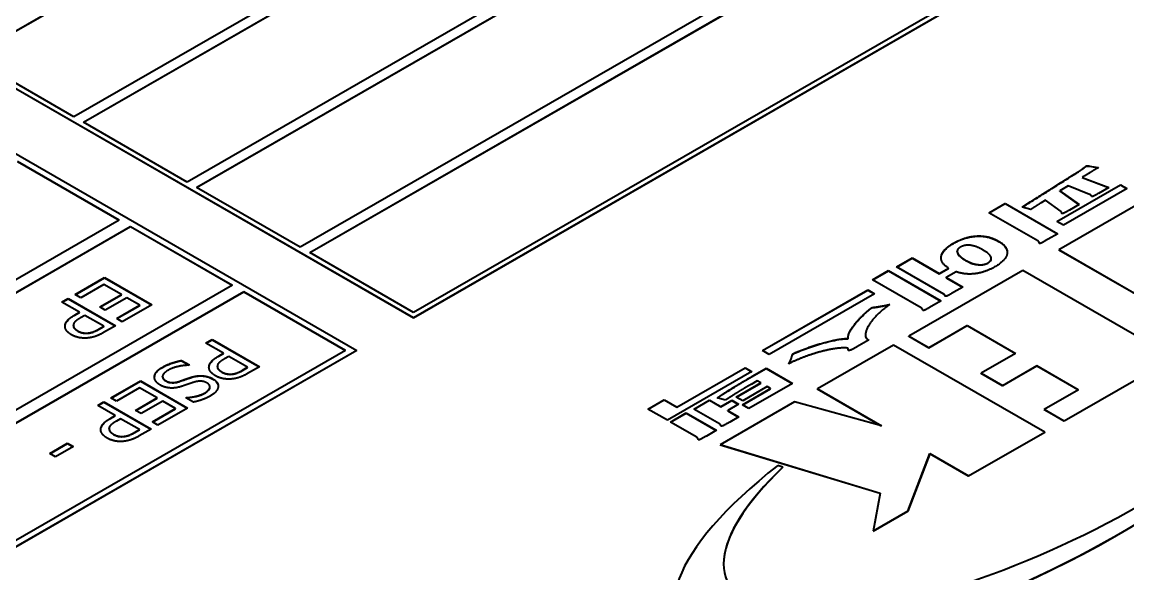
# Model space of a CAD drawing. Header units: millimetres. Extents: x 0 to 1682, y 0 to 1188.
# Drawn here: x 1447.43 to 1464.02, y 1056.52 to 1064.8 of the extents above; entities that cross this region are included whole.
import ezdxf

# ---------------------------------------------------------------- set-up
doc = ezdxf.new("R2010")
doc.units = ezdxf.units.MM
doc.header["$LTSCALE"] = 2
doc.layers.add('가시적인 것(ISO)', color=3, linetype='Continuous', lineweight=40)
doc.layers.add('가시적인 좁은 것(ISO)', color=3, linetype='Continuous', lineweight=35)

msp = doc.modelspace()

# ---------------------------------------------------------------- linework, layer by layer
at = {"layer": '가시적인 것(ISO)'}
for p, q in [((1446.6545, 1064.2718), (1459.241, 1071.5199)), ((1459.241, 1071.5166), (1446.6573, 1064.2701)), ((1460.7966, 1070.624), (1448.2101, 1063.3759)), ((1448.3515, 1063.2945), (1460.938, 1070.5426)), ((1460.938, 1070.5393), (1448.3544, 1063.2929)), ((1462.4937, 1069.6468), (1449.9072, 1062.3987)), ((1450.0486, 1062.3172), (1462.6351, 1069.5653)), ((1462.6351, 1069.562), (1450.0514, 1062.3156)), ((1464.1907, 1068.6695), (1451.6042, 1061.4214)), ((1451.7456, 1061.34), (1464.3321, 1068.588)), ((1464.3321, 1068.5848), (1451.7485, 1061.3383)), ((1453.3013, 1060.3627), (1439.7248, 1068.1809)), ((1453.3013, 1060.3594), (1439.7248, 1068.1776)), ((1438.8763, 1067.6922), (1452.4528, 1059.8741)), ((1465.8878, 1067.6922), (1453.3013, 1060.4441)), ((1466.0292, 1067.6922), (1453.3013, 1060.3627)), ((1466.0292, 1067.6889), (1453.3013, 1060.3594)), ((1448.2101, 1063.3759), (1446.6545, 1064.2718)), ((1449.9072, 1062.3987), (1448.3515, 1063.2945)), ((1447.3616, 1062.7081), (1448.8889, 1061.8286)), ((1448.8861, 1061.827), (1447.3616, 1062.7049)), ((1463.2559, 1062.541), (1463.2559, 1062.5443)), ((1463.3208, 1062.5832), (1463.3208, 1062.5864)), ((1463.4451, 1062.6348), (1463.4451, 1062.6381)), ((1463.4451, 1062.6381), (1463.5742, 1062.6149)), ((1463.4451, 1062.6348), (1463.5699, 1062.6124)), ((1463.3307, 1062.4657), (1463.3307, 1062.469)), ((1463.3307, 1062.469), (1463.7288, 1062.3174)), ((1463.3307, 1062.4657), (1463.7254, 1062.3154)), ((1451.6042, 1061.4214), (1450.0486, 1062.3172)), ((1462.9482, 1061.8082), (1463.904, 1062.3586)), ((1462.9511, 1061.8066), (1463.904, 1062.3553)), ((1463.0724, 1062.3108), (1462.9976, 1062.2648)), ((1462.9976, 1062.2615), (1462.9976, 1062.2648)), ((1462.9976, 1062.2648), (1463.283, 1062.0607)), ((1462.9976, 1062.2615), (1463.2805, 1062.0592)), ((1464.0044, 1062.3008), (1463.0486, 1061.7504)), ((1463.1218, 1062.343), (1463.0724, 1062.3108)), ((1463.4418, 1062.2118), (1463.1218, 1062.343)), ((1463.7288, 1062.3174), (1463.5742, 1062.2283)), ((1463.904, 1062.3553), (1463.904, 1062.3586)), ((1463.904, 1062.3586), (1464.0044, 1062.3008)), ((1463.904, 1062.3553), (1464.0015, 1062.2992)), ((1461.9316, 1061.9389), (1462.175, 1062.0791)), ((1461.9344, 1061.9373), (1462.175, 1062.0759)), ((1462.175, 1062.0759), (1462.175, 1062.0791)), ((1462.175, 1062.0791), (1462.9647, 1061.6244)), ((1462.175, 1062.0759), (1462.9618, 1061.6228)), ((1462.7796, 1062.127), (1462.7171, 1062.0872)), ((1463.014, 1061.956), (1462.7796, 1062.127)), ((1464.1346, 1062.0478), (1462.981, 1061.3835)), ((1463.283, 1062.0607), (1463.1399, 1061.9782)), ((1462.6661, 1061.5159), (1461.9316, 1061.9389)), ((1462.5608, 1061.9877), (1462.4325, 1062.0237)), ((1448.8889, 1061.8286), (1423.0371, 1046.9415)), ((1423.2068, 1046.8438), (1449.0586, 1061.7309)), ((1449.0586, 1061.7276), (1423.2097, 1046.8422)), ((1449.0586, 1061.7276), (1449.0586, 1061.7309)), ((1449.0586, 1061.7309), (1450.586, 1060.8513)), ((1450.5831, 1060.8497), (1449.0586, 1061.7276)), ((1463.0486, 1061.7504), (1462.9482, 1061.8082)), ((1462.9647, 1061.6244), (1462.8183, 1061.5401)), ((1462.981, 1061.3835), (1464.9493, 1060.25)), ((1462.981, 1061.3802), (1462.981, 1061.3835)), ((1453.3013, 1060.4441), (1451.7456, 1061.34)), ((1460.5464, 1061.1261), (1460.78, 1061.2606)), ((1460.5492, 1061.1245), (1460.78, 1061.2574)), ((1460.78, 1061.2574), (1460.78, 1061.2606)), ((1460.78, 1061.2606), (1461.188, 1061.0257)), ((1460.78, 1061.2574), (1461.188, 1061.0224)), ((1461.4567, 1061.357), (1461.4567, 1061.3603)), ((1461.4611, 1061.335), (1461.4611, 1061.3383)), ((1461.967, 1061.2496), (1461.967, 1061.2529)), ((1464.9464, 1060.2484), (1462.981, 1061.3802)), ((1460.1861, 1060.9338), (1460.4246, 1061.0712)), ((1460.1889, 1060.9322), (1460.4246, 1061.0679)), ((1460.4246, 1061.0712), (1461.2143, 1060.6164)), ((1460.4246, 1061.0679), (1460.4246, 1061.0712)), ((1460.4246, 1061.0679), (1461.2115, 1060.6148)), ((1461.2571, 1060.7168), (1460.5464, 1061.1261)), ((1462.4397, 1061.0718), (1460.7311, 1060.0879)), ((1461.188, 1061.0257), (1461.3278, 1061.1062)), ((1461.188, 1061.0224), (1461.3278, 1061.1029)), ((1461.4405, 1061.0546), (1461.2891, 1060.9674)), ((1461.3278, 1061.1029), (1461.3278, 1061.1062)), ((1461.7695, 1061.1574), (1461.7695, 1061.1607)), ((1464.7087, 1059.7651), (1462.4397, 1061.0718)), ((1448.2268, 1060.7111), (1448.6692, 1060.9658)), ((1448.2296, 1060.7094), (1448.6692, 1060.9626)), ((1448.6692, 1060.9658), (1449.3763, 1060.5586)), ((1448.6692, 1060.9626), (1448.6692, 1060.9658)), ((1448.6692, 1060.9626), (1449.3734, 1060.557)), ((1460.9182, 1060.5122), (1460.1861, 1060.9338)), ((1461.188, 1061.0224), (1461.188, 1061.0257)), ((1461.2891, 1060.9641), (1461.2891, 1060.9674)), ((1461.2891, 1060.9674), (1461.54, 1060.8229)), ((1461.2891, 1060.9641), (1461.5372, 1060.8213)), ((1450.586, 1060.8513), (1424.7342, 1045.9643)), ((1424.9039, 1045.8665), (1450.7557, 1060.7536)), ((1450.7557, 1060.7503), (1424.9067, 1045.8649)), ((1448.6589, 1060.8635), (1448.3105, 1060.6629)), ((1448.9213, 1060.7124), (1448.6589, 1060.8635)), ((1450.7557, 1060.7536), (1452.283, 1059.8741)), ((1450.7557, 1060.7503), (1450.7557, 1060.7536)), ((1452.2802, 1059.8724), (1450.7557, 1060.7503)), ((1458.5344, 1059.8727), (1460.1137, 1060.7822)), ((1458.5373, 1059.8711), (1460.1137, 1060.7789)), ((1460.2165, 1060.723), (1458.6372, 1059.8135)), ((1460.1137, 1060.7822), (1460.2165, 1060.723)), ((1460.1137, 1060.7789), (1460.1137, 1060.7822)), ((1460.1137, 1060.7789), (1460.2137, 1060.7214)), ((1461.54, 1060.8229), (1461.4051, 1060.7453)), ((1448.0297, 1060.5976), (1448.1237, 1060.6517)), ((1448.2933, 1060.4458), (1448.0297, 1060.5976)), ((1448.0325, 1060.5959), (1448.1237, 1060.6484)), ((1448.1237, 1060.6517), (1448.8308, 1060.2445)), ((1448.1237, 1060.6484), (1448.1237, 1060.6517)), ((1448.1237, 1060.6484), (1448.8279, 1060.2428)), ((1448.3105, 1060.6629), (1448.2268, 1060.7111)), ((1448.5964, 1060.5253), (1448.9213, 1060.7124)), ((1448.5992, 1060.5237), (1448.9213, 1060.7091)), ((1449.005, 1060.6642), (1448.6801, 1060.4771)), ((1448.8502, 1060.3521), (1449.1986, 1060.5527)), ((1448.9213, 1060.7091), (1448.9213, 1060.7124)), ((1449.3763, 1060.5586), (1448.9339, 1060.3039)), ((1449.1986, 1060.5527), (1449.005, 1060.6642)), ((1449.1986, 1060.5494), (1449.1986, 1060.5527)), ((1461.2143, 1060.6164), (1461.0646, 1060.5302)), ((1448.2136, 1060.3999), (1448.2933, 1060.4458)), ((1448.2136, 1060.3966), (1448.2933, 1060.4425)), ((1448.2933, 1060.4425), (1448.2933, 1060.4458)), ((1448.3735, 1060.3996), (1448.3093, 1060.3626)), ((1448.6554, 1060.2372), (1448.3735, 1060.3996)), ((1448.6801, 1060.4771), (1448.5964, 1060.5253)), ((1448.8531, 1060.3504), (1449.1986, 1060.5494)), ((1460.1738, 1060.5132), (1460.1738, 1060.5165)), ((1448.201, 1060.2504), (1448.201, 1060.2537)), ((1448.201, 1060.2481), (1448.201, 1060.2514)), ((1448.5775, 1060.1923), (1448.6554, 1060.2372)), ((1448.5775, 1060.1891), (1448.6554, 1060.234)), ((1448.8308, 1060.2445), (1448.6531, 1060.1422)), ((1448.6554, 1060.234), (1448.6554, 1060.2372)), ((1448.9339, 1060.3039), (1448.8502, 1060.3521)), ((1453.3013, 1060.3594), (1453.3013, 1060.3627)), ((1461.0318, 1059.9147), (1461.6061, 1060.2454)), ((1461.6061, 1060.2422), (1461.0318, 1059.9114)), ((1461.6061, 1060.2454), (1462.3305, 1059.8283)), ((1461.6061, 1060.2422), (1461.6061, 1060.2454)), ((1462.3276, 1059.8267), (1461.6061, 1060.2422)), ((1460.08, 1060.1063), (1460.08, 1060.1096)), ((1460.7311, 1060.0846), (1460.7311, 1060.0879)), ((1460.7311, 1060.0879), (1461.0318, 1059.9147)), ((1461.0318, 1059.9114), (1460.7311, 1060.0846)), ((1450.1889, 1059.9824), (1450.2829, 1060.0365)), ((1450.4525, 1059.8306), (1450.1889, 1059.9824)), ((1450.1918, 1059.9808), (1450.2829, 1060.0333)), ((1450.2829, 1060.0333), (1450.2829, 1060.0365)), ((1450.2829, 1060.0365), (1450.99, 1059.6293)), ((1450.2829, 1060.0333), (1450.9872, 1059.6277)), ((1460.4997, 1059.9546), (1459.3587, 1059.2975)), ((1459.8209, 1059.8998), (1459.8209, 1059.9031)), ((1459.8225, 1060.0485), (1459.8225, 1060.0518)), ((1460.1277, 1060.0276), (1459.9533, 1059.9272)), ((1462.7687, 1058.648), (1460.4997, 1059.9546)), ((1461.0318, 1059.9114), (1461.0318, 1059.9147)), ((1452.283, 1059.8741), (1426.4312, 1044.987)), ((1452.4528, 1059.8741), (1426.4312, 1044.8893)), ((1452.4528, 1059.8708), (1426.4312, 1044.886)), ((1449.8239, 1059.7201), (1449.8239, 1059.7234)), ((1449.8239, 1059.7234), (1449.942, 1059.6554)), ((1450.3729, 1059.7848), (1450.4525, 1059.8306)), ((1450.3729, 1059.7815), (1450.4525, 1059.8274)), ((1450.4525, 1059.8274), (1450.4525, 1059.8306)), ((1450.5327, 1059.7844), (1450.4686, 1059.7475)), ((1450.8147, 1059.6221), (1450.5327, 1059.7844)), ((1452.4528, 1059.8708), (1452.4528, 1059.8741)), ((1458.6372, 1059.8135), (1458.5344, 1059.8727)), ((1458.9893, 1059.8197), (1458.9893, 1059.823)), ((1462.3305, 1059.8283), (1461.8162, 1059.5322)), ((1463.0602, 1058.8159), (1464.7087, 1059.7651)), ((1464.7087, 1059.7619), (1463.0602, 1058.8126)), ((1449.8239, 1059.7201), (1449.9391, 1059.6538)), ((1449.942, 1059.6554), (1449.9351, 1059.6514)), ((1450.3602, 1059.6353), (1450.3602, 1059.6385)), ((1450.3603, 1059.633), (1450.3603, 1059.6363)), ((1450.7367, 1059.5772), (1450.8147, 1059.6221)), ((1450.7367, 1059.5739), (1450.8147, 1059.6188)), ((1450.99, 1059.6293), (1450.8124, 1059.527)), ((1450.8147, 1059.6188), (1450.8147, 1059.6221)), ((1457.2496, 1059.0249), (1458.2745, 1059.6151)), ((1457.2496, 1059.0216), (1458.2745, 1059.6118)), ((1458.2745, 1059.6118), (1458.2745, 1059.6151)), ((1458.2745, 1059.6151), (1458.3773, 1059.5559)), ((1458.2745, 1059.6118), (1458.3745, 1059.5542)), ((1458.3814, 1059.4853), (1458.5903, 1059.6056)), ((1458.3814, 1059.482), (1458.5903, 1059.6023)), ((1458.5903, 1059.6056), (1458.9843, 1059.3787)), ((1458.5903, 1059.6023), (1458.5903, 1059.6056)), ((1458.5903, 1059.6023), (1458.9815, 1059.3771)), ((1462.1356, 1059.3483), (1462.6498, 1059.6444)), ((1462.6498, 1059.6412), (1462.1356, 1059.3451)), ((1462.6498, 1059.6444), (1463.2737, 1059.2851)), ((1462.6498, 1059.6412), (1462.6498, 1059.6444)), ((1463.2709, 1059.2835), (1462.6498, 1059.6412)), ((1448.7627, 1059.1611), (1449.2051, 1059.4158)), ((1448.7655, 1059.1595), (1449.2051, 1059.4126)), ((1449.2051, 1059.4158), (1449.9122, 1059.0086)), ((1449.2051, 1059.4126), (1449.2051, 1059.4158)), ((1449.2051, 1059.4126), (1449.9093, 1059.007)), ((1449.5388, 1059.4788), (1449.5388, 1059.482)), ((1458.3773, 1059.5559), (1457.1089, 1058.8255)), ((1458.4563, 1059.4175), (1458.3641, 1059.3645)), ((1458.5122, 1059.3853), (1458.4563, 1059.4175)), ((1461.8162, 1059.5322), (1462.1356, 1059.3483)), ((1461.8162, 1059.529), (1461.8162, 1059.5322)), ((1462.1356, 1059.3451), (1461.8162, 1059.529)), ((1449.1947, 1059.3135), (1448.8463, 1059.1129)), ((1449.4572, 1059.1624), (1449.1947, 1059.3135)), ((1450.2473, 1059.325), (1450.2473, 1059.3282)), ((1458.1437, 1059.1731), (1458.5122, 1059.3853)), ((1458.1465, 1059.1715), (1458.5122, 1059.3821)), ((1458.2375, 1059.0585), (1458.6586, 1059.301)), ((1458.6076, 1059.3304), (1458.2391, 1059.1182)), ((1458.2403, 1059.0569), (1458.6586, 1059.2978)), ((1458.9843, 1059.3787), (1458.3329, 1059.0036)), ((1458.5122, 1059.3821), (1458.5122, 1059.3853)), ((1458.6586, 1059.301), (1458.6076, 1059.3304)), ((1458.6586, 1059.2978), (1458.6586, 1059.301)), ((1459.3587, 1059.2975), (1460.3229, 1058.7423)), ((1459.3587, 1059.2943), (1459.3587, 1059.2975)), ((1460.312, 1058.7453), (1459.3587, 1059.2943)), ((1462.1356, 1059.3451), (1462.1356, 1059.3483)), ((1463.2737, 1059.2851), (1462.7595, 1058.989)), ((1448.5656, 1059.0476), (1448.6595, 1059.1017)), ((1448.5684, 1059.0459), (1448.6595, 1059.0984)), ((1448.6595, 1059.0984), (1448.6595, 1059.1017)), ((1448.6595, 1059.1017), (1449.3666, 1058.6945)), ((1448.6595, 1059.0984), (1449.3638, 1058.6929)), ((1448.8463, 1059.1129), (1448.7627, 1059.1611)), ((1449.1323, 1058.9753), (1449.4572, 1059.1624)), ((1449.1351, 1058.9737), (1449.4572, 1059.1591)), ((1449.5408, 1059.1142), (1449.2159, 1058.9271)), ((1449.4572, 1059.1591), (1449.4572, 1059.1624)), ((1449.7345, 1059.0027), (1449.5408, 1059.1142)), ((1449.8898, 1059.1634), (1449.8967, 1059.1674)), ((1450.0021, 1059.0987), (1449.8898, 1059.1634)), ((1449.8927, 1059.1618), (1449.8967, 1059.1641)), ((1449.8967, 1059.1641), (1449.8967, 1059.1674)), ((1456.8169, 1058.9936), (1457.0604, 1059.1338)), ((1456.8198, 1058.992), (1457.0604, 1059.1305)), ((1457.0604, 1059.1305), (1457.0604, 1059.1338)), ((1457.0604, 1059.1338), (1457.2496, 1059.0249)), ((1457.0604, 1059.1305), (1457.2496, 1059.0216)), ((1457.507, 1058.9941), (1457.7423, 1059.1296)), ((1457.5099, 1058.9924), (1457.7423, 1059.1263)), ((1457.7423, 1059.1296), (1457.9117, 1059.032)), ((1457.7423, 1059.1263), (1457.7423, 1059.1296)), ((1457.7423, 1059.1263), (1457.9117, 1059.0287)), ((1457.9825, 1059.1296), (1457.855, 1059.1613)), ((1459.0175, 1059.1011), (1457.9026, 1058.4591)), ((1457.9117, 1059.032), (1458.0746, 1059.1258)), ((1457.9117, 1059.0287), (1458.0746, 1059.1225)), ((1458.1774, 1059.0666), (1458.0146, 1058.9728)), ((1458.0746, 1059.1258), (1458.1774, 1059.0666)), ((1458.0746, 1059.1225), (1458.0746, 1059.1258)), ((1458.0746, 1059.1225), (1458.1746, 1059.0649)), ((1458.2391, 1059.1182), (1458.1437, 1059.1731)), ((1458.3329, 1059.0036), (1458.2375, 1059.0585)), ((1460.3229, 1058.7423), (1459.0175, 1059.1011)), ((1448.8292, 1058.8958), (1448.5656, 1059.0476)), ((1448.7495, 1058.8499), (1448.8292, 1058.8958)), ((1448.8292, 1058.8925), (1448.8292, 1058.8958)), ((1449.2159, 1058.9271), (1449.1323, 1058.9753)), ((1449.3861, 1058.8021), (1449.7345, 1059.0027)), ((1449.389, 1058.8004), (1449.7345, 1058.9994)), ((1449.9122, 1059.0086), (1449.4698, 1058.7539)), ((1449.7345, 1058.9994), (1449.7345, 1059.0027)), ((1457.1089, 1058.8255), (1456.8169, 1058.9936)), ((1457.1542, 1058.7994), (1457.3927, 1058.9368)), ((1457.157, 1058.7978), (1457.3927, 1058.9335)), ((1457.2496, 1059.0216), (1457.2496, 1059.0249)), ((1457.3927, 1058.9335), (1457.3927, 1058.9368)), ((1457.3927, 1058.9368), (1457.8451, 1058.6762)), ((1457.3927, 1058.9335), (1457.8423, 1058.6746)), ((1457.8904, 1058.7733), (1457.507, 1058.9941)), ((1457.9117, 1059.0287), (1457.9117, 1059.032)), ((1458.0146, 1058.9728), (1458.1815, 1058.8766)), ((1458.0146, 1058.9695), (1458.0146, 1058.9728)), ((1458.0146, 1058.9695), (1458.1787, 1058.875)), ((1462.7595, 1058.989), (1463.0602, 1058.8159)), ((1462.7595, 1058.9858), (1462.7595, 1058.989)), ((1463.0602, 1058.8126), (1462.7595, 1058.9858)), ((1448.7495, 1058.8467), (1448.8292, 1058.8925)), ((1448.9094, 1058.8496), (1448.8452, 1058.8126)), ((1449.1913, 1058.6872), (1448.9094, 1058.8496)), ((1449.4698, 1058.7539), (1449.3861, 1058.8021)), ((1457.549, 1058.572), (1457.1542, 1058.7994)), ((1458.1815, 1058.8766), (1458.045, 1058.798)), ((1463.0602, 1058.8126), (1463.0602, 1058.8159)), ((1448.7369, 1058.7004), (1448.7369, 1058.7037)), ((1448.7369, 1058.6982), (1448.7369, 1058.7014)), ((1449.1134, 1058.6424), (1449.1913, 1058.6872)), ((1449.1134, 1058.6391), (1449.1913, 1058.684)), ((1449.3666, 1058.6945), (1449.189, 1058.5922)), ((1449.1913, 1058.684), (1449.1913, 1058.6872)), ((1457.8451, 1058.6762), (1457.6954, 1058.59)), ((1461.6277, 1057.9909), (1462.7687, 1058.648)), ((1462.7687, 1058.6447), (1461.6277, 1057.9876)), ((1462.7687, 1058.6447), (1462.7687, 1058.648)), ((1447.847, 1058.3269), (1448.1146, 1058.481)), ((1447.8498, 1058.3253), (1448.1146, 1058.4777)), ((1448.2006, 1058.4315), (1447.933, 1058.2774)), ((1448.1146, 1058.4777), (1448.1146, 1058.481)), ((1448.1146, 1058.481), (1448.2006, 1058.4315)), ((1448.1146, 1058.4777), (1448.1977, 1058.4299)), ((1457.9026, 1058.4558), (1457.9026, 1058.4591)), ((1457.9026, 1058.4591), (1460.3017, 1057.7336)), ((1460.3011, 1057.7306), (1457.9026, 1058.4558)), ((1447.933, 1058.2774), (1447.847, 1058.3269)), ((1460.7156, 1057.4657), (1461.0455, 1058.3261)), ((1461.0455, 1058.3229), (1460.7156, 1057.4624)), ((1461.0455, 1058.3261), (1461.6277, 1057.9909)), ((1461.0455, 1058.3229), (1461.0455, 1058.3261)), ((1461.6277, 1057.9876), (1461.0455, 1058.3229)), ((1458.8435, 1058.1246), (1458.7641, 1058.1486)), ((1458.8435, 1058.1214), (1458.8435, 1058.1246)), ((1461.6277, 1057.9876), (1461.6277, 1057.9909)), ((1460.3017, 1057.7336), (1460.1936, 1057.1651)), ((1460.1936, 1057.1651), (1460.7156, 1057.4657)), ((1460.7156, 1057.4624), (1460.1936, 1057.1618)), ((1460.7156, 1057.4624), (1460.7156, 1057.4657)), ((1460.1936, 1057.1618), (1460.1936, 1057.1651))]:
    msp.add_line(p, q, dxfattribs=at)
for centre, major_axis, ratio, start_param, end_param in [((1462.0902, 1058.1483), (4.8147, 2.325), 0.3266046, 2.1653715, 6.0567258), ((1462.0902, 1058.1451), (4.8147, 2.325), 0.3266046, 2.9851629, 6.0567258), ((1462.4873, 1058.5406), (-4.4785, -2.1345), 0.3361006, 5.4865256, 9.0894759), ((1462.4873, 1058.5373), (-4.4785, -2.1345), 0.3361006, 5.4865256, 6.1234474)]:
    msp.add_ellipse(centre, major_axis=major_axis, ratio=ratio, start_param=start_param, end_param=end_param, dxfattribs=at)
for points, degree in [([(1462.8742, 1062.3037), (1463.0938, 1062.4424), (1463.2559, 1062.5443)], 2), ([(1463.2559, 1062.5443), (1463.2912, 1062.5656), (1463.3208, 1062.5864)], 2), ([(1463.3208, 1062.5864), (1463.3365, 1062.5983), (1463.3587, 1062.6158)], 2), ([(1463.4541, 1062.5438), (1463.408, 1062.5154), (1463.3307, 1062.469)], 2), ([(1463.3587, 1062.6158), (1463.3834, 1062.6357), (1463.3965, 1062.6395)], 2), ([(1463.3965, 1062.6395), (1463.4097, 1062.6433), (1463.4451, 1062.6381)], 2), ([(1463.5742, 1062.6149), (1463.5232, 1062.5855), (1463.4541, 1062.5438)], 2), ([(1462.4325, 1062.0237), (1462.6636, 1062.171), (1462.8742, 1062.3037)], 2), ([(1463.4615, 1062.2023), (1463.4541, 1062.2084), (1463.4418, 1062.2118)], 2), ([(1463.5742, 1062.2283), (1463.5067, 1062.1895), (1463.4878, 1062.1833)], 2), ([(1462.7171, 1062.0872), (1462.6587, 1062.0507), (1462.6324, 1062.0337)], 2), ([(1463.4689, 1062.1904), (1463.4648, 1062.1985), (1463.4615, 1062.2023)], 2), ([(1463.4878, 1062.1833), (1463.4747, 1062.1796), (1463.4689, 1062.1904)], 2), ([(1462.6324, 1062.0337), (1462.5871, 1062.0048), (1462.5608, 1061.9877)], 2), ([(1463.0223, 1061.9475), (1463.0198, 1061.9527), (1463.014, 1061.956)], 2), ([(1463.0239, 1061.937), (1463.0223, 1061.9437), (1463.0223, 1061.9475)], 2), ([(1463.0387, 1061.9266), (1463.0239, 1061.9219), (1463.0239, 1061.937)], 2), ([(1463.1399, 1061.9782), (1463.0609, 1061.9328), (1463.0387, 1061.9266)], 2), ([(1461.4002, 1061.4814), (1461.5779, 1061.5837), (1461.7613, 1061.5898)], 2), ([(1461.7613, 1061.5898), (1461.9332, 1061.595), (1462.0763, 1061.5126)], 2), ([(1461.2168, 1061.2838), (1461.2324, 1061.3847), (1461.4002, 1061.4814)], 2), ([(1461.5047, 1061.4231), (1461.4421, 1061.3871), (1461.4611, 1061.3383)], 2), ([(1461.6552, 1061.4501), (1461.5688, 1061.46), (1461.5047, 1061.4231)], 2), ([(1461.8444, 1061.379), (1461.7407, 1061.4387), (1461.6552, 1061.4501)], 2), ([(1462.0763, 1061.5126), (1462.2153, 1061.4326), (1462.2071, 1061.3331)], 2), ([(1462.6809, 1061.5017), (1462.676, 1061.5102), (1462.6661, 1061.5159)], 2), ([(1462.6867, 1061.4889), (1462.6842, 1061.4979), (1462.6809, 1061.5017)], 2), ([(1462.7056, 1061.4799), (1462.6891, 1061.4743), (1462.6867, 1061.4889)], 2), ([(1462.8183, 1061.5401), (1462.7278, 1061.488), (1462.7056, 1061.4799)], 2), ([(1461.3278, 1061.1062), (1461.202, 1061.1881), (1461.2168, 1061.2838)], 2), ([(1461.2152, 1061.2622), (1461.2153, 1061.2683), (1461.2158, 1061.2744), (1461.2168, 1061.2806)], 3), ([(1461.4567, 1061.357), (1461.4567, 1061.3497), (1461.4582, 1061.3423), (1461.4611, 1061.335)], 3), ([(1461.4611, 1061.3383), (1461.4783, 1061.2867), (1461.5811, 1061.2275)], 2), ([(1461.5811, 1061.2275), (1461.6815, 1061.1697), (1461.7695, 1061.1607)], 2), ([(1461.9636, 1061.2725), (1461.9447, 1061.3213), (1461.8444, 1061.379)], 2), ([(1461.9159, 1061.1863), (1461.9801, 1061.2232), (1461.9636, 1061.2725)], 2), ([(1462.2071, 1061.3331), (1462.1956, 1061.2279), (1462.0179, 1061.1256)], 2), ([(1461.716, 1061.0228), (1461.5688, 1061.0072), (1461.4405, 1061.0546)], 2), ([(1462.0179, 1061.1256), (1461.8699, 1061.0404), (1461.716, 1061.0228)], 2), ([(1461.7695, 1061.1607), (1461.8534, 1061.1503), (1461.9159, 1061.1863)], 2), ([(1461.4051, 1060.7453), (1461.3179, 1060.6951), (1461.2924, 1060.687)], 2), ([(1460.4444, 1060.5634), (1460.2198, 1060.4047), (1460.1261, 1060.2427)], 2), ([(1460.3045, 1060.5359), (1460.3761, 1060.5477), (1460.4444, 1060.5634)], 2), ([(1461.2678, 1060.7069), (1461.2636, 1060.7131), (1461.2571, 1060.7168)], 2), ([(1461.2719, 1060.6969), (1461.2694, 1060.7041), (1461.2678, 1060.7069)], 2), ([(1461.2924, 1060.687), (1461.2752, 1060.6818), (1461.2719, 1060.6969)], 2), ([(1448.0755, 1060.2359), (1448.0761, 1060.2778), (1448.138, 1060.3563), (1448.2136, 1060.3999)], 2), ([(1459.9155, 1060.2597), (1460.0224, 1060.3971), (1460.1738, 1060.5165)], 2), ([(1460.1738, 1060.5165), (1460.2338, 1060.5236), (1460.3045, 1060.5359)], 2), ([(1460.933, 1060.4999), (1460.9272, 1060.507), (1460.9182, 1060.5122)], 2), ([(1460.9379, 1060.4857), (1460.9354, 1060.4947), (1460.933, 1060.4999)], 2), ([(1460.9577, 1060.4743), (1460.942, 1060.4701), (1460.9379, 1060.4857)], 2), ([(1461.0646, 1060.5302), (1460.9807, 1060.4819), (1460.9577, 1060.4743)], 2), ([(1448.1706, 1060.1099), (1448.1248, 1060.1363), (1448.0749, 1060.2026), (1448.0755, 1060.2359)], 2), ([(1448.3093, 1060.3626), (1448.252, 1060.3296), (1448.1999, 1060.2785), (1448.201, 1060.2514)], 2), ([(1448.201, 1060.2514), (1448.201, 1060.227), (1448.232, 1060.1874), (1448.2658, 1060.1679)], 2), ([(1448.201, 1060.2504), (1448.201, 1060.2497), (1448.201, 1060.2489), (1448.201, 1060.2481)], 3), ([(1459.8225, 1060.0518), (1459.8053, 1060.1167), (1459.9155, 1060.2597)], 2), ([(1460.1261, 1060.2427), (1460.0331, 1060.0821), (1460.1277, 1060.0276)], 2), ([(1448.4239, 1060.061), (1448.3574, 1060.0538), (1448.2297, 1060.0759), (1448.1706, 1060.1099)], 2), ([(1448.2658, 1060.1679), (1448.3024, 1060.1468), (1448.3815, 1060.1303), (1448.4245, 1060.1353)], 2), ([(1448.6531, 1060.1422), (1448.5901, 1060.1059), (1448.4812, 1060.067), (1448.4239, 1060.061)], 2), ([(1448.4245, 1060.1353), (1448.4617, 1060.1396), (1448.5334, 1060.1669), (1448.5775, 1060.1923)], 2), ([(1458.9893, 1059.823), (1459.2056, 1059.9201), (1459.4524, 1059.9883)], 2), ([(1459.4524, 1059.9883), (1459.6983, 1060.0551), (1459.8225, 1060.0518)], 2), ([(1459.7189, 1059.9106), (1459.6325, 1059.9054), (1459.5149, 1059.8803)], 2), ([(1459.8209, 1059.9031), (1459.7987, 1059.9159), (1459.7189, 1059.9106)], 2), ([(1459.8414, 1059.8742), (1459.8118, 1059.8685), (1459.8209, 1059.9031)], 2), ([(1459.8188, 1059.8875), (1459.819, 1059.8912), (1459.8197, 1059.8954), (1459.8209, 1059.8998)], 3), ([(1459.9533, 1059.9272), (1459.8711, 1059.8799), (1459.8414, 1059.8742)], 2), ([(1449.5368, 1059.6214), (1449.6136, 1059.6656), (1449.7534, 1059.7092), (1449.8239, 1059.7234)], 2), ([(1450.2348, 1059.6208), (1450.2353, 1059.6627), (1450.2972, 1059.7412), (1450.3729, 1059.7848)], 2), ([(1450.4686, 1059.7475), (1450.4113, 1059.7145), (1450.3591, 1059.6633), (1450.3603, 1059.6363)], 2), ([(1459.2426, 1059.8041), (1459.0822, 1059.7486), (1458.9309, 1059.6748)], 2), ([(1458.9309, 1059.6748), (1458.9498, 1059.7055), (1458.9654, 1059.7477)], 2), ([(1458.9654, 1059.7477), (1458.9794, 1059.7851), (1458.9893, 1059.823)], 2), ([(1459.5149, 1059.8803), (1459.3816, 1059.851), (1459.2426, 1059.8041)], 2), ([(1449.4165, 1059.4782), (1449.4194, 1059.5155), (1449.4721, 1059.5841), (1449.5368, 1059.6214)], 2), ([(1449.6251, 1059.5785), (1449.5471, 1059.5336), (1449.5323, 1059.4505), (1449.5855, 1059.4198)], 2), ([(1449.9351, 1059.6514), (1449.8451, 1059.6498), (1449.6795, 1059.6099), (1449.6251, 1059.5785)], 2), ([(1450.3299, 1059.4947), (1450.2841, 1059.5211), (1450.2342, 1059.5874), (1450.2348, 1059.6208)], 2), ([(1450.3602, 1059.6353), (1450.3602, 1059.6345), (1450.3602, 1059.6338), (1450.3603, 1059.633)], 3), ([(1450.3603, 1059.6363), (1450.3603, 1059.6118), (1450.3912, 1059.5722), (1450.425, 1059.5528)], 2), ([(1450.5837, 1059.5201), (1450.621, 1059.5244), (1450.6926, 1059.5518), (1450.7367, 1059.5772)], 2), ([(1449.5025, 1059.3548), (1449.4606, 1059.3789), (1449.4142, 1059.4445), (1449.4165, 1059.4782)], 2), ([(1449.4163, 1059.4705), (1449.4163, 1059.472), (1449.4164, 1059.4735), (1449.4165, 1059.4749)], 3), ([(1449.5855, 1059.4198), (1449.6279, 1059.3954), (1449.7225, 1059.3891), (1449.7809, 1059.4076)], 2), ([(1449.7809, 1059.4076), (1449.8228, 1059.4211), (1449.8898, 1059.4452), (1449.9408, 1059.4627)], 2), ([(1450.0033, 1059.395), (1449.9655, 1059.3825), (1449.8583, 1059.3446), (1449.8211, 1059.333)], 2), ([(1449.9408, 1059.4627), (1449.9872, 1059.4782), (1450.0743, 1059.4947), (1450.1202, 1059.494)], 2), ([(1450.2055, 1059.3848), (1450.1609, 1059.4106), (1450.06, 1059.4139), (1450.0033, 1059.395)], 2), ([(1450.1202, 1059.494), (1450.1654, 1059.4931), (1450.2525, 1059.4706), (1450.2938, 1059.4469)], 2), ([(1450.2938, 1059.4469), (1450.3797, 1059.3974), (1450.362, 1059.2532), (1450.2583, 1059.1934)], 2), ([(1450.5832, 1059.4459), (1450.5167, 1059.4386), (1450.3889, 1059.4607), (1450.3299, 1059.4947)], 2), ([(1450.425, 1059.5528), (1450.4617, 1059.5317), (1450.5408, 1059.5152), (1450.5837, 1059.5201)], 2), ([(1450.8124, 1059.527), (1450.7493, 1059.4907), (1450.6405, 1059.4518), (1450.5832, 1059.4459)], 2), ([(1458.1157, 1059.3275), (1458.235, 1059.401), (1458.3814, 1059.4853)], 2), ([(1449.8211, 1059.333), (1449.7259, 1059.304), (1449.5684, 1059.3168), (1449.5025, 1059.3548)], 2), ([(1449.8967, 1059.1674), (1449.9614, 1059.169), (1450.1127, 1059.2033), (1450.1706, 1059.2367)], 2), ([(1450.1706, 1059.2367), (1450.2359, 1059.2743), (1450.2554, 1059.3561), (1450.2055, 1059.3848)], 2), ([(1457.855, 1059.1613), (1457.9603, 1059.2333), (1458.1157, 1059.3275)], 2), ([(1458.1766, 1059.2527), (1458.0795, 1059.193), (1457.9825, 1059.1296)], 2), ([(1458.3641, 1059.3645), (1458.2638, 1059.3067), (1458.1766, 1059.2527)], 2), ([(1450.2583, 1059.1934), (1450.1987, 1059.1591), (1450.0697, 1059.1119), (1450.0021, 1059.0987)], 2), ([(1448.6114, 1058.6859), (1448.612, 1058.7278), (1448.6739, 1058.8064), (1448.7495, 1058.8499)], 2), ([(1448.8452, 1058.8126), (1448.7879, 1058.7796), (1448.7358, 1058.7285), (1448.7369, 1058.7014)], 2), ([(1457.9043, 1058.7615), (1457.8986, 1058.7686), (1457.8904, 1058.7733)], 2), ([(1457.9109, 1058.7501), (1457.9068, 1058.7582), (1457.9043, 1058.7615)], 2), ([(1457.9339, 1058.7407), (1457.915, 1058.7345), (1457.9109, 1058.7501)], 2), ([(1458.045, 1058.798), (1457.9578, 1058.7478), (1457.9339, 1058.7407)], 2), ([(1448.7065, 1058.5599), (1448.6607, 1058.5863), (1448.6108, 1058.6526), (1448.6114, 1058.6859)], 2), ([(1448.7369, 1058.7014), (1448.7369, 1058.677), (1448.7678, 1058.6374), (1448.8017, 1058.6179)], 2), ([(1448.7369, 1058.7004), (1448.7369, 1058.6997), (1448.7369, 1058.6989), (1448.7369, 1058.6982)], 3), ([(1448.8017, 1058.6179), (1448.8383, 1058.5968), (1448.9174, 1058.5803), (1448.9604, 1058.5853)], 2), ([(1449.189, 1058.5922), (1449.126, 1058.5559), (1449.0171, 1058.517), (1448.9598, 1058.511)], 2), ([(1448.9604, 1058.5853), (1448.9976, 1058.5896), (1449.0693, 1058.617), (1449.1134, 1058.6424)], 2), ([(1457.5638, 1058.5597), (1457.558, 1058.5668), (1457.549, 1058.572)], 2), ([(1457.6954, 1058.59), (1457.6115, 1058.5417), (1457.5885, 1058.5341)], 2), ([(1448.9598, 1058.511), (1448.8933, 1058.5038), (1448.7656, 1058.5259), (1448.7065, 1058.5599)], 2), ([(1457.5687, 1058.5455), (1457.5663, 1058.5545), (1457.5638, 1058.5597)], 2), ([(1457.5885, 1058.5341), (1457.5728, 1058.5299), (1457.5687, 1058.5455)], 2)]:
    msp.add_open_spline(points, degree=degree, dxfattribs=at)
for points, knots in [([(1463.2559, 1062.541), (1463.2674, 1062.548), (1463.2787, 1062.555), (1463.3004, 1062.5691), (1463.3108, 1062.5761), (1463.3208, 1062.5832)], [-0.02446534, -0.02446534, -0.02446534, -0.02446534, -0.011955556, -0.011955556, 0, 0, 0, 0]), ([(1463.3208, 1062.5832), (1463.3266, 1062.5875), (1463.3325, 1062.5921), (1463.345, 1062.6017), (1463.3519, 1062.6072), (1463.3587, 1062.6125)], [-0.015691909, -0.015691909, -0.015691909, -0.015691909, -0.008596692, -0.008596692, 0, 0, 0, 0]), ([(1463.3587, 1062.6125), (1463.3687, 1062.6206), (1463.3791, 1062.6281), (1463.3907, 1062.6341), (1463.3937, 1062.6354), (1463.3965, 1062.6362)], [-0.01024288, -0.01024288, -0.01024288, -0.01024288, -0.002403243, -0.002403243, 0, 0, 0, 0]), ([(1463.3965, 1062.6362), (1463.399, 1062.6369), (1463.4018, 1062.6373), (1463.408, 1062.6378), (1463.4117, 1062.6379), (1463.4249, 1062.6375), (1463.4358, 1062.6362), (1463.4451, 1062.6348)], [-0.011855635, -0.011855635, -0.011855635, -0.011855635, -0.009812973, -0.009812973, -0.00718462, -0.00718462, 0, 0, 0, 0]), ([(1462.8742, 1062.3004), (1462.9421, 1062.3433), (1463.0114, 1062.387), (1463.1377, 1062.4667), (1463.1975, 1062.5043), (1463.2559, 1062.541)], [-0.14049346, -0.14049346, -0.14049346, -0.14049346, -0.06480552, -0.06480552, 0, 0, 0, 0]), ([(1462.4361, 1062.0227), (1462.51, 1062.0699), (1462.5843, 1062.1171), (1462.7302, 1062.2095), (1462.8022, 1062.2551), (1462.8742, 1062.3004)], [-0.16275441, -0.16275441, -0.16275441, -0.16275441, -0.0799956, -0.0799956, 0, 0, 0, 0]), ([(1461.4002, 1061.4781), (1461.4597, 1061.5124), (1461.5284, 1061.5436), (1461.6548, 1061.5766), (1461.7069, 1061.5847), (1461.7613, 1061.5866)], [-0.10412734, -0.10412734, -0.10412734, -0.10412734, -0.0408859, -0.0408859, 0, 0, 0, 0]), ([(1461.7613, 1061.5866), (1461.7895, 1061.5874), (1461.8176, 1061.5865), (1461.8732, 1061.5809), (1461.9001, 1061.5762), (1461.9828, 1061.5559), (1462.0327, 1061.5345), (1462.0763, 1061.5093)], [-0.088616939, -0.088616939, -0.088616939, -0.088616939, -0.0674188, -0.0674188, -0.04627874, -0.04627874, 0, 0, 0, 0]), ([(1461.2168, 1061.2806), (1461.2194, 1061.2976), (1461.2253, 1061.3144), (1461.2433, 1061.348), (1461.2557, 1061.3645), (1461.304, 1061.4165), (1461.3499, 1061.4492), (1461.4002, 1061.4781)], [-0.099042102, -0.099042102, -0.099042102, -0.099042102, -0.07672946, -0.07672946, -0.053284152, -0.053284152, 0, 0, 0, 0]), ([(1462.0763, 1061.5093), (1462.1007, 1061.4953), (1462.1231, 1061.48), (1462.1598, 1061.4481), (1462.1744, 1061.4318), (1462.2, 1061.3911), (1462.2073, 1061.3671), (1462.2076, 1061.3425)], [-0.08775559, -0.08775559, -0.08775559, -0.08775559, -0.061853199, -0.061853199, -0.037893215, -0.037893215, -0.005536517, -0.005536517, -0.005536517, -0.005536517]), ([(1461.4611, 1061.335), (1461.4674, 1061.316), (1461.4819, 1061.2979), (1461.5221, 1061.2608), (1461.5513, 1061.2414), (1461.5811, 1061.2242)], [-0.056876381, -0.056876381, -0.056876381, -0.056876381, -0.031707551, -0.031707551, 0, 0, 0, 0]), ([(1461.5811, 1061.2242), (1461.6138, 1061.2054), (1461.6514, 1061.187), (1461.7161, 1061.1663), (1461.7422, 1061.1602), (1461.7695, 1061.1574)], [-0.055494005, -0.055494005, -0.055494005, -0.055494005, -0.020804652, -0.020804652, 0, 0, 0, 0]), ([(1461.9159, 1061.183), (1461.928, 1061.19), (1461.9387, 1061.1977), (1461.955, 1061.2143), (1461.9607, 1061.2227), (1461.966, 1061.2377), (1461.967, 1061.2436), (1461.967, 1061.2496)], [-0.041324939, -0.041324939, -0.041324939, -0.041324939, -0.02848768, -0.02848768, -0.0165146, -0.0165146, -0.008637673, -0.008637673, -0.008637673, -0.008637673]), ([(1461.7695, 1061.1574), (1461.7853, 1061.1554), (1461.8014, 1061.1546), (1461.8328, 1061.156), (1461.8476, 1061.158), (1461.8822, 1061.1664), (1461.9002, 1061.1739), (1461.9159, 1061.183)], [-0.040317215, -0.040317215, -0.040317215, -0.040317215, -0.028198807, -0.028198807, -0.016686482, -0.016686482, 0, 0, 0, 0]), ([(1460.3045, 1060.5326), (1460.3283, 1060.5366), (1460.3519, 1060.5408), (1460.3962, 1060.5495), (1460.417, 1060.5539), (1460.4376, 1060.5586)], [-0.036959047, -0.036959047, -0.036959047, -0.036959047, -0.01841787, -0.01841787, -0.00182143, -0.00182143, -0.00182143, -0.00182143]), ([(1448.0755, 1060.2328), (1448.0757, 1060.2467), (1448.0784, 1060.2604), (1448.0909, 1060.2925), (1448.1011, 1060.3063), (1448.1301, 1060.3431), (1448.1694, 1060.3712), (1448.2136, 1060.3966)], [-0.067695405, -0.067695405, -0.067695405, -0.067695405, -0.05894094, -0.05894094, -0.046924875, -0.046924875, 0, 0, 0, 0]), ([(1459.9155, 1060.2565), (1459.9509, 1060.3019), (1459.9902, 1060.3462), (1460.0765, 1060.432), (1460.1232, 1060.4733), (1460.1738, 1060.5132)], [-0.1291585, -0.1291585, -0.1291585, -0.1291585, -0.06428416, -0.06428416, 0, 0, 0, 0]), ([(1460.1738, 1060.5132), (1460.1947, 1060.5157), (1460.2158, 1060.5185), (1460.2592, 1060.525), (1460.282, 1060.5287), (1460.3045, 1060.5326)], [-0.033688649, -0.033688649, -0.033688649, -0.033688649, -0.01763359, -0.01763359, 0, 0, 0, 0]), ([(1448.201, 1060.2481), (1448.201, 1060.2403), (1448.2022, 1060.2325), (1448.2074, 1060.2177), (1448.2112, 1060.2107), (1448.2238, 1060.1945), (1448.2373, 1060.1811), (1448.2658, 1060.1647)], [-0.074639225, -0.074639225, -0.074639225, -0.074639225, -0.051782577, -0.051782577, -0.030210975, -0.030210975, 0, 0, 0, 0]), ([(1459.8202, 1060.0692), (1459.8203, 1060.0748), (1459.8209, 1060.0804), (1459.8246, 1060.1015), (1459.8303, 1060.1177), (1459.8554, 1060.1738), (1459.886, 1060.2182), (1459.9155, 1060.2565)], [-0.082078782, -0.082078782, -0.082078782, -0.082078782, -0.074985301, -0.074985301, -0.05459786, -0.05459786, 0, 0, 0, 0]), ([(1448.2658, 1060.1647), (1448.2801, 1060.1564), (1448.296, 1060.1489), (1448.3338, 1060.1362), (1448.3513, 1060.1332), (1448.3839, 1060.1295), (1448.4042, 1060.1297), (1448.4245, 1060.132)], [-0.033196808, -0.033196808, -0.033196808, -0.033196808, -0.024991788, -0.024991788, -0.015486469, -0.015486469, 0, 0, 0, 0]), ([(1448.4245, 1060.132), (1448.4508, 1060.135), (1448.4752, 1060.1414), (1448.5131, 1060.1559), (1448.5387, 1060.1667), (1448.5775, 1060.1891)], [-0.10036624, -0.10036624, -0.10036624, -0.10036624, -0.04113079, -0.04113079, 0, 0, 0, 0]), ([(1460.08, 1060.1063), (1460.08, 1060.1008), (1460.0804, 1060.0953), (1460.0832, 1060.0763), (1460.0881, 1060.0626), (1460.1044, 1060.0412), (1460.1133, 1060.0331), (1460.1249, 1060.026)], [-0.038543272, -0.038543272, -0.038543272, -0.038543272, -0.031453536, -0.031453536, -0.013698195, -0.013698195, -0.001006364, -0.001006364, -0.001006364, -0.001006364]), ([(1458.9893, 1059.8197), (1459.0611, 1059.852), (1459.1358, 1059.882), (1459.2906, 1059.9372), (1459.3703, 1059.9624), (1459.4524, 1059.9851)], [-0.13660656, -0.13660656, -0.13660656, -0.13660656, -0.06826819, -0.06826819, 0, 0, 0, 0]), ([(1459.4524, 1059.9851), (1459.5385, 1060.0085), (1459.6299, 1060.0299), (1459.7459, 1060.0458), (1459.7859, 1060.0495), (1459.8225, 1060.0485)], [-0.089805785, -0.089805785, -0.089805785, -0.089805785, -0.027501001, -0.027501001, 0, 0, 0, 0]), ([(1450.2348, 1059.6176), (1450.235, 1059.6315), (1450.2377, 1059.6452), (1450.2502, 1059.6773), (1450.2604, 1059.6912), (1450.2893, 1059.7279), (1450.3286, 1059.756), (1450.3729, 1059.7815)], [-0.067695405, -0.067695405, -0.067695405, -0.067695405, -0.05894094, -0.05894094, -0.046924875, -0.046924875, 0, 0, 0, 0]), ([(1458.9337, 1059.6761), (1458.9393, 1059.6857), (1458.9444, 1059.6954), (1458.9551, 1059.7181), (1458.9606, 1059.7313), (1458.9654, 1059.7444)], [-0.030532888, -0.030532888, -0.030532888, -0.030532888, -0.017466608, -0.017466608, 0, 0, 0, 0]), ([(1458.9654, 1059.7444), (1458.9701, 1059.7569), (1458.9744, 1059.7694), (1458.9824, 1059.7945), (1458.986, 1059.8071), (1458.9893, 1059.8197)], [-0.033244126, -0.033244126, -0.033244126, -0.033244126, -0.016626511, -0.016626511, 0, 0, 0, 0]), ([(1449.4165, 1059.4749), (1449.4192, 1059.5103), (1449.4369, 1059.5351), (1449.4653, 1059.572), (1449.4987, 1059.5962), (1449.5368, 1059.6181)], [-0.058678983, -0.058678983, -0.058678983, -0.058678983, -0.040435062, -0.040435062, 0, 0, 0, 0]), ([(1449.5368, 1059.6181), (1449.6119, 1059.6613), (1449.6637, 1059.678), (1449.7287, 1059.6982), (1449.7755, 1059.7104), (1449.8239, 1059.7201)], [-0.055431607, -0.055431607, -0.055431607, -0.055431607, -0.038489951, -0.038489951, 0, 0, 0, 0]), ([(1450.3603, 1059.633), (1450.3603, 1059.6252), (1450.3615, 1059.6174), (1450.3667, 1059.6025), (1450.3705, 1059.5955), (1450.3831, 1059.5794), (1450.3965, 1059.5659), (1450.425, 1059.5495)], [-0.074639225, -0.074639225, -0.074639225, -0.074639225, -0.051782577, -0.051782577, -0.030210975, -0.030210975, 0, 0, 0, 0]), ([(1450.5837, 1059.5168), (1450.6101, 1059.5199), (1450.6344, 1059.5263), (1450.6723, 1059.5408), (1450.698, 1059.5516), (1450.7367, 1059.5739)], [-0.10036624, -0.10036624, -0.10036624, -0.10036624, -0.04113079, -0.04113079, 0, 0, 0, 0]), ([(1449.5388, 1059.4788), (1449.5388, 1059.4784), (1449.5388, 1059.4781), (1449.539, 1059.467), (1449.5425, 1059.4566), (1449.5579, 1059.4352), (1449.5704, 1059.4252), (1449.5855, 1059.4165)], [-0.030550434, -0.030550434, -0.030550434, -0.030550434, -0.030130149, -0.030130149, -0.016062996, -0.016062996, 0, 0, 0, 0]), ([(1449.5855, 1059.4165), (1449.5964, 1059.4103), (1449.6084, 1059.4046), (1449.6332, 1059.3958), (1449.6457, 1059.3926), (1449.6744, 1059.3884), (1449.6909, 1059.3878), (1449.7343, 1059.3915), (1449.7588, 1059.3973), (1449.7809, 1059.4043)], [-0.058372552, -0.058372552, -0.058372552, -0.058372552, -0.044918591, -0.044918591, -0.032863766, -0.032863766, -0.018945176, -0.018945176, 0, 0, 0, 0]), ([(1449.7809, 1059.4043), (1449.8064, 1059.4125), (1449.8316, 1059.421), (1449.8829, 1059.4394), (1449.914, 1059.4502), (1449.9408, 1059.4594)], [-0.045096747, -0.045096747, -0.045096747, -0.045096747, -0.023365634, -0.023365634, 0, 0, 0, 0]), ([(1449.9408, 1059.4594), (1449.9849, 1059.4741), (1450.0161, 1059.4804), (1450.0598, 1059.4887), (1450.0896, 1059.4912), (1450.1202, 1059.4908)], [-0.034501798, -0.034501798, -0.034501798, -0.034501798, -0.022925279, -0.022925279, 0, 0, 0, 0]), ([(1450.1202, 1059.4908), (1450.1609, 1059.4899), (1450.1915, 1059.4831), (1450.2409, 1059.4704), (1450.2691, 1059.4578), (1450.2938, 1059.4436)], [-0.040510484, -0.040510484, -0.040510484, -0.040510484, -0.026167112, -0.026167112, 0, 0, 0, 0]), ([(1450.2938, 1059.4436), (1450.3188, 1059.4292), (1450.3389, 1059.4127), (1450.3654, 1059.3757), (1450.3714, 1059.3566), (1450.3717, 1059.3369)], [-0.163158573, -0.163158573, -0.163158573, -0.163158573, -0.120749933, -0.120749933, -0.079829273, -0.079829273, -0.079829273, -0.079829273]), ([(1450.425, 1059.5495), (1450.4394, 1059.5413), (1450.4553, 1059.5338), (1450.4931, 1059.521), (1450.5105, 1059.5181), (1450.5432, 1059.5143), (1450.5635, 1059.5145), (1450.5837, 1059.5168)], [-0.033196808, -0.033196808, -0.033196808, -0.033196808, -0.024991788, -0.024991788, -0.015486469, -0.015486469, 0, 0, 0, 0]), ([(1458.1157, 1059.3243), (1458.1572, 1059.3498), (1458.1995, 1059.3753), (1458.2879, 1059.4278), (1458.3346, 1059.4551), (1458.3814, 1059.482)], [-0.095183227, -0.095183227, -0.095183227, -0.095183227, -0.049626797, -0.049626797, 0, 0, 0, 0]), ([(1449.8967, 1059.1641), (1449.9561, 1059.1656), (1450.0109, 1059.1767), (1450.0908, 1059.1956), (1450.1335, 1059.212), (1450.1706, 1059.2334)], [-0.064784891, -0.064784891, -0.064784891, -0.064784891, -0.039316189, -0.039316189, 0, 0, 0, 0]), ([(1450.1706, 1059.2334), (1450.1857, 1059.2421), (1450.1997, 1059.2515), (1450.222, 1059.2709), (1450.2307, 1059.2807), (1450.2444, 1059.3035), (1450.2473, 1059.3151), (1450.2473, 1059.325)], [-0.062581835, -0.062581835, -0.062581835, -0.062581835, -0.050809982, -0.050809982, -0.040285786, -0.040285786, -0.027698426, -0.027698426, -0.027698426, -0.027698426]), ([(1457.8585, 1059.1604), (1457.8955, 1059.1857), (1457.9344, 1059.2111), (1458.0194, 1059.2653), (1458.0678, 1059.2952), (1458.1157, 1059.3243)], [-0.095098645, -0.095098645, -0.095098645, -0.095098645, -0.052159785, -0.052159785, 0, 0, 0, 0]), ([(1448.6114, 1058.6828), (1448.6116, 1058.6967), (1448.6143, 1058.7104), (1448.6268, 1058.7425), (1448.637, 1058.7563), (1448.666, 1058.7931), (1448.7053, 1058.8212), (1448.7495, 1058.8467)], [-0.067695405, -0.067695405, -0.067695405, -0.067695405, -0.05894094, -0.05894094, -0.046924875, -0.046924875, 0, 0, 0, 0]), ([(1448.7369, 1058.6982), (1448.7369, 1058.6903), (1448.7381, 1058.6826), (1448.7433, 1058.6677), (1448.7471, 1058.6607), (1448.7597, 1058.6445), (1448.7732, 1058.6311), (1448.8017, 1058.6147)], [-0.074639225, -0.074639225, -0.074639225, -0.074639225, -0.051782577, -0.051782577, -0.030210975, -0.030210975, 0, 0, 0, 0]), ([(1448.8017, 1058.6147), (1448.816, 1058.6064), (1448.8319, 1058.5989), (1448.8697, 1058.5862), (1448.8871, 1058.5832), (1448.9198, 1058.5795), (1448.9401, 1058.5797), (1448.9604, 1058.582)], [-0.033196808, -0.033196808, -0.033196808, -0.033196808, -0.024991788, -0.024991788, -0.015486469, -0.015486469, 0, 0, 0, 0]), ([(1448.9604, 1058.582), (1448.9867, 1058.585), (1449.0111, 1058.5914), (1449.049, 1058.6059), (1449.0746, 1058.6168), (1449.1134, 1058.6391)], [-0.10036624, -0.10036624, -0.10036624, -0.10036624, -0.04113079, -0.04113079, 0, 0, 0, 0])]:
    msp.add_open_spline(points, degree=3, knots=knots, dxfattribs=at)
at = {"layer": '가시적인 좁은 것(ISO)'}
for p, q in [((1463.3587, 1062.6125), (1463.3587, 1062.6158)), ((1463.3965, 1062.6362), (1463.3965, 1062.6395)), ((1462.8742, 1062.3004), (1462.8742, 1062.3037)), ((1461.7613, 1061.5866), (1461.7613, 1061.5898)), ((1461.4002, 1061.4781), (1461.4002, 1061.4814)), ((1462.0763, 1061.5093), (1462.0763, 1061.5126)), ((1461.2168, 1061.2806), (1461.2168, 1061.2838)), ((1461.5811, 1061.2242), (1461.5811, 1061.2275)), ((1461.9159, 1061.183), (1461.9159, 1061.1863)), ((1448.2136, 1060.3966), (1448.2136, 1060.3999)), ((1460.3045, 1060.5326), (1460.3045, 1060.5359)), ((1448.0755, 1060.2329), (1448.0755, 1060.2359)), ((1459.9155, 1060.2565), (1459.9155, 1060.2597)), ((1448.2658, 1060.1647), (1448.2658, 1060.1679)), ((1448.4245, 1060.132), (1448.4245, 1060.1353)), ((1448.5775, 1060.1891), (1448.5775, 1060.1923)), ((1459.4524, 1059.9851), (1459.4524, 1059.9883)), ((1450.3729, 1059.7815), (1450.3729, 1059.7848)), ((1458.9654, 1059.7444), (1458.9654, 1059.7477)), ((1449.5368, 1059.6181), (1449.5368, 1059.6214)), ((1450.2348, 1059.6178), (1450.2348, 1059.6208)), ((1450.7367, 1059.5739), (1450.7367, 1059.5772)), ((1449.4165, 1059.4749), (1449.4165, 1059.4782)), ((1449.5855, 1059.4165), (1449.5855, 1059.4198)), ((1449.7809, 1059.4043), (1449.7809, 1059.4076)), ((1449.9408, 1059.4594), (1449.9408, 1059.4627)), ((1450.1202, 1059.4908), (1450.1202, 1059.494)), ((1450.2938, 1059.4436), (1450.2938, 1059.4469)), ((1450.425, 1059.5495), (1450.425, 1059.5528)), ((1450.5837, 1059.5168), (1450.5837, 1059.5201)), ((1458.3814, 1059.482), (1458.3814, 1059.4853)), ((1450.1706, 1059.2334), (1450.1706, 1059.2367)), ((1458.1157, 1059.3243), (1458.1157, 1059.3275)), ((1448.7495, 1058.8467), (1448.7495, 1058.8499)), ((1448.6114, 1058.6829), (1448.6114, 1058.6859)), ((1448.8017, 1058.6147), (1448.8017, 1058.6179)), ((1448.9604, 1058.582), (1448.9604, 1058.5853)), ((1449.1134, 1058.6391), (1449.1134, 1058.6424))]:
    msp.add_line(p, q, dxfattribs=at)

doc.saveas('drawing.dxf')
